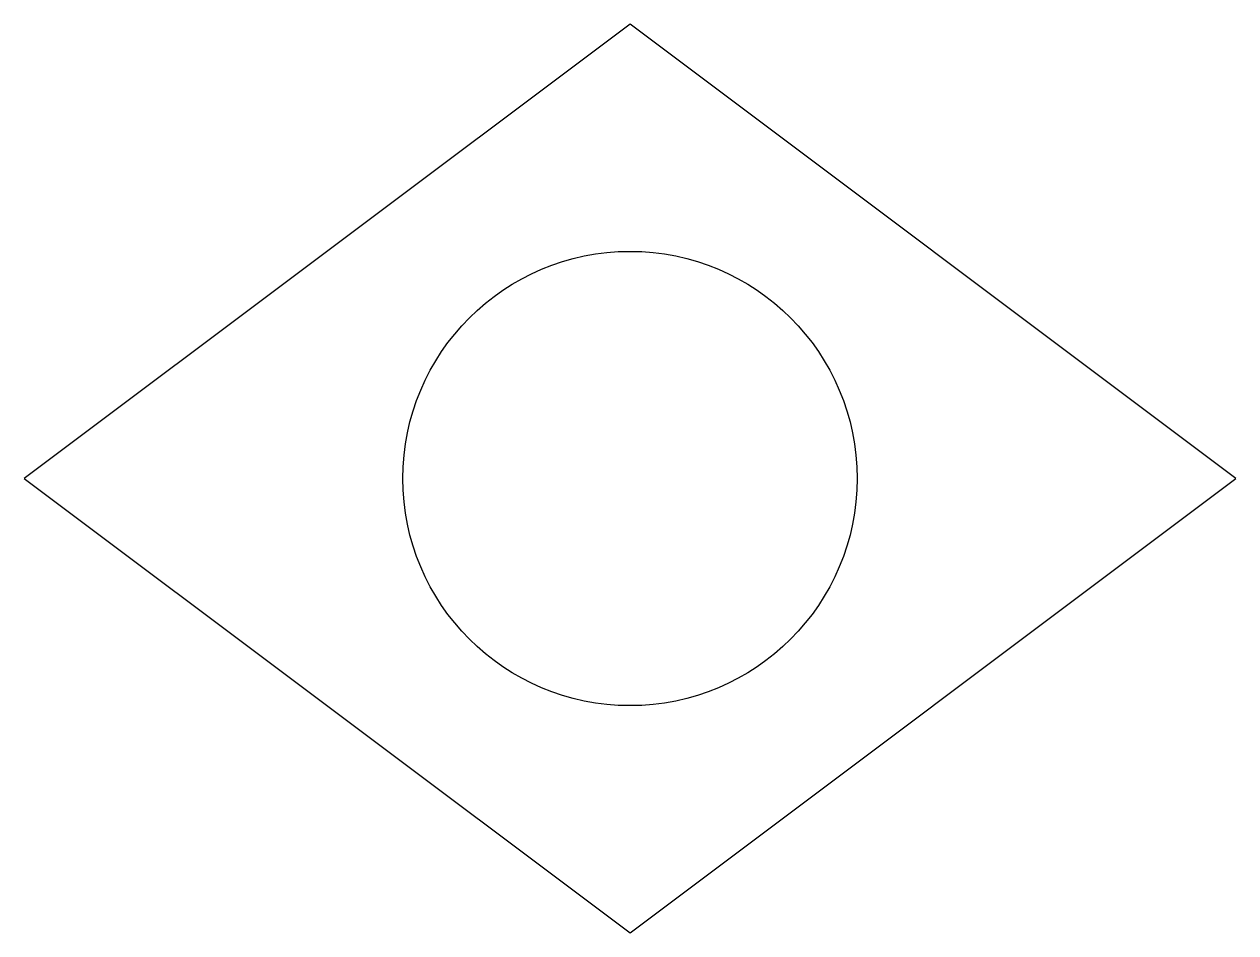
# Model space of a CAD drawing. Extents: x -2 to 2, y -1.5 to 1.5.
import ezdxf

# ---------------------------------------------------------------- set-up
doc = ezdxf.new("R2010")
doc.units = 0
doc.header["$LTSCALE"] = 0.01
doc.header["$MEASUREMENT"] = 0
doc.layers.get('0').update_dxf_attribs({"lineweight": 20})

msp = doc.modelspace()

# ---------------------------------------------------------------- linework, layer by layer
at = {"color": 0, "linetype": 'ByBlock', "lineweight": -2}
msp.add_lwpolyline([(-2, 0), (0, -1.5), (2, 0), (0, 1.5), (-2, 0)], dxfattribs=at)
msp.add_circle((0, 0), 0.75, dxfattribs=at)

doc.saveas('drawing.dxf')
